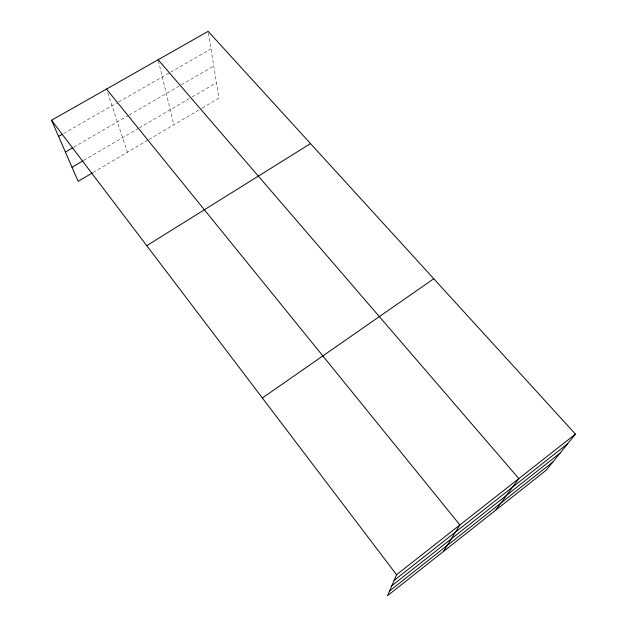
<?xml version="1.0" encoding="UTF-8"?>
<svg xmlns="http://www.w3.org/2000/svg" width="627" height="627" viewBox="0 0 627 627"><rect width="100%" height="100%" fill="white"/><g stroke="black" fill="none" stroke-linecap="round" stroke-linejoin="round"><path stroke-width="0.47" stroke-dasharray="3.13 2.35" d="M93.172 172.449L148.137 139.978M148.967 139.492L201.408 108.502M202.247 108.009L218.956 98.141L208.305 32.275M83.814 160.355L138.465 128.363M139.296 127.877L191.235 97.467M192.074 96.973L216.464 82.701M73.759 147.149L128.331 115.517M129.17 115.031L180.443 85.311M181.281 84.825L213.76 66M63.672 133.496L117.892 102.389M118.73 101.911L169.839 72.583M170.677 72.105L211.001 48.969M107.734 92.765L127.406 152.228M158.349 60.654L173.836 124.797"/><path stroke-width="0.94" d="M575.453 434.096L396.554 574.74L387.596 595.65L546.156 470.258L575.453 434.096L208.156 31.35L51.547 120.251L78.14 181.328L92.341 172.942M443.461 551.47L459.897 524.948L106.504 89.058M495.73 510.135L518.842 478.597L158.129 59.745M391.836 585.759L560.068 453.086M389.618 590.94L552.802 462.06M394.132 580.39L567.584 443.814M262.368 397.973L433.79 278.756M146.757 245.674L310.522 143.599M72.019 167.26L82.976 160.849M65.373 152.008L72.92 147.635M58.585 136.42L61.979 134.476M51.547 120.251L396.554 574.74"/></g></svg>
